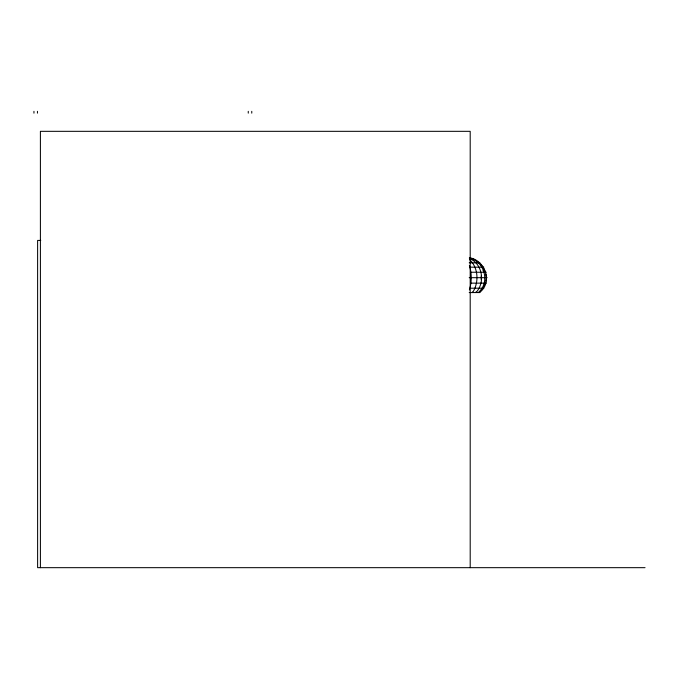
<?xml version="1.0" encoding="UTF-8"?>
<svg xmlns="http://www.w3.org/2000/svg" width="679" height="679" viewBox="0 0 679 679"><rect width="100%" height="100%" fill="white"/><g stroke="black" fill="none" stroke-linecap="round" stroke-linejoin="round"><path stroke-width="1.02" d="M469.384 289.95C471.871 282.074 471.871 273.306 469.384 265.43M481.156 279.476L481.156 275.903M485.782 281.259L486.189 278.577M479.518 292.012L483.083 288.032L485.086 283.041M478.288 292.564C490.246 282.557 484.687 261.712 469.851 258.071M479.518 292.564C493.005 282.252 485.315 260.337 469.469 257.714M40.765 240.417L37.617 240.417L37.617 567.669L645.05 567.669M474.638 259.471L469.444 259.471C478.5 267.687 479.162 282.634 472.576 292.564L472.576 292.012M474.443 259.76L469.308 258.028M469.214 262.815L479.832 262.815M478.033 263.053L479.544 263.053M469.987 267.17L483.804 267.17M470.937 272.245L486.308 272.245M469.197 277.686L487.166 277.686M470.937 283.135L486.308 283.135M469.987 288.202L483.804 288.202M469.214 292.564L479.832 292.564M470.615 258.724L473.356 259.76M469.944 258.631C482.667 264.19 485.349 282.77 475.928 292.564L475.928 292.012M476.726 261.407L479.238 263.053M480.52 264.479L483.083 267.339L485.502 272.33M483.117 270.666L483.872 272.33M485.782 274.112L486.189 276.794M470.199 567.669L470.199 131.327L40.401 131.327L40.401 567.669M251.765 111.331L251.765 113.147M248.259 111.331L248.259 113.147M37.455 111.331L37.455 113.147M33.95 111.331L33.95 113.147"/></g></svg>
